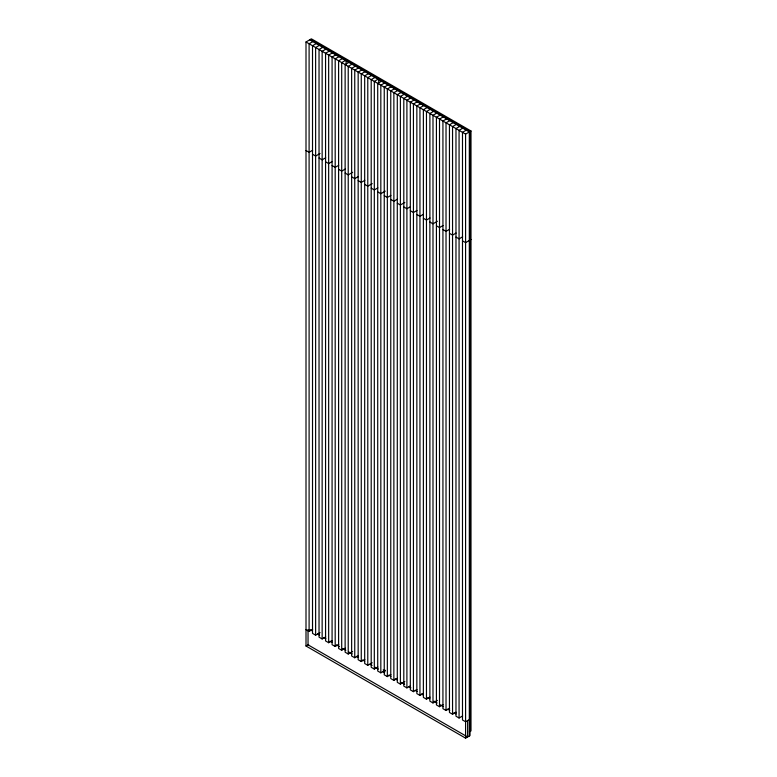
<?xml version="1.0" encoding="UTF-8"?>
<svg xmlns="http://www.w3.org/2000/svg" width="777" height="777" viewBox="0 0 777 777"><rect width="100%" height="100%" fill="white"/><g stroke="black" fill="none" stroke-linecap="round" stroke-linejoin="round"><path stroke-width="1.17" d="M310.431 39.413L470.027 131.556L470.027 735.586L465.588 738.15L306.002 646.008L306.002 41.968L311.412 38.85L470.998 130.992L470.998 730.934L469.318 731.905M313.539 41.2L309.1 43.765L309.1 631.419L306.002 629.632M316.958 43.182L312.519 45.736L312.519 633.391L315.627 635.188L320.056 632.624M320.056 44.969L315.627 47.533L315.627 635.188M323.475 46.941L319.036 49.505L319.036 637.159L322.144 638.947L325.689 636.907M326.573 48.737L322.144 51.292L322.144 638.947M329.992 50.709L325.563 53.263L325.563 640.918L328.661 642.715L332.206 640.666M333.1 52.496L328.661 55.06L328.661 642.715M336.519 54.468L332.08 57.032L332.08 644.687L335.188 646.483L338.733 644.434M339.617 56.265L335.188 58.819L335.188 646.483M343.036 58.236L338.597 60.791L338.597 648.455L341.705 650.242L345.25 648.193M349.553 62.005L345.124 64.559L345.124 652.214L348.222 654.011L352.661 651.447M352.661 63.792L348.222 66.356L348.222 654.011M356.08 65.763L351.641 68.327L351.641 655.982L354.749 657.769L358.294 655.73M359.178 67.56L354.749 70.115L354.749 657.769M362.597 69.532L358.158 72.086L358.158 659.741L361.266 661.538L364.811 659.488M365.695 71.319L361.266 73.883L361.266 661.538M369.114 73.291L364.685 75.855L364.685 663.509L367.783 665.306L372.222 662.742M372.222 75.087L367.783 77.642L367.783 665.306M375.641 77.059L371.202 79.613L371.202 667.278L374.31 669.065L377.855 667.016M382.158 80.827L377.719 83.382L377.719 671.037L380.827 672.833L385.256 670.269M385.256 82.615L380.827 85.179L380.827 672.833M388.675 84.586L384.246 87.15L384.246 674.805L387.344 676.592L390.889 674.543M391.783 86.383L387.344 88.937L387.344 676.592M395.202 88.355L390.763 90.909L390.763 678.564L393.871 680.361L397.416 678.311M398.3 90.142L393.871 92.706L393.871 680.361M401.719 92.113L397.29 94.677L397.29 682.332L400.388 684.119L404.817 681.565M404.817 93.91L400.388 96.465L400.388 684.119M312.645 150.243L309.1 152.282L306.002 150.495M408.236 95.882L403.807 98.436L403.807 686.101L406.905 687.888L410.45 685.838M411.344 97.669L406.905 100.233L406.905 687.888M320.056 153.487L315.627 156.051L312.519 154.264M414.763 99.641L410.324 102.205L410.324 689.859L413.432 691.656L416.977 689.607M417.861 101.437L413.432 103.992L413.432 691.656M325.689 157.77L322.144 159.819L319.036 158.022M421.28 103.409L416.851 105.973L416.851 693.628L419.949 695.415L423.494 693.366M424.378 105.206L419.949 107.76L419.949 695.415M332.206 161.529L328.661 163.578L325.563 161.791M427.797 107.177L423.368 109.732L423.368 697.387L426.466 699.183L430.021 697.134M430.905 108.965L426.466 111.529L426.466 699.183M338.733 165.297L335.188 167.346L332.08 165.55M434.324 110.936L429.885 113.5L429.885 701.155L432.993 702.942L437.422 700.388M437.422 112.733L432.993 115.287L432.993 702.942M345.25 169.065L341.705 171.105L338.597 169.318M440.841 114.705L436.412 117.259L436.412 704.924L439.51 706.711L443.055 704.661M443.939 116.492L439.51 119.056L439.51 706.711M352.661 172.309L348.222 174.874L345.124 173.077M447.358 118.463L442.929 121.027L442.929 708.682L446.027 710.479L449.582 708.43M450.466 120.26L446.027 122.815L446.027 710.479M358.294 176.593L354.749 178.642L351.641 176.845M453.885 122.232L449.446 124.796L449.446 712.451L452.554 714.238L456.099 712.188M456.983 124.029L452.554 126.583L452.554 714.238M364.811 180.351L361.266 182.401L358.158 180.614M460.402 126L455.973 128.555L455.973 716.209L459.071 718.006L462.616 715.957M463.51 127.787L459.071 130.351L459.071 718.006M372.222 183.605L367.783 186.169L364.685 184.372M466.919 129.759L462.49 132.323L462.49 719.978L465.588 721.765L470.027 719.211M306.002 41.968L465.588 134.11L470.998 130.992M377.855 187.888L374.31 189.928L371.202 188.141M385.256 191.132L380.827 193.696L377.719 191.9M390.889 195.415L387.344 197.465L384.246 195.668M397.416 199.174L393.871 201.224L390.763 199.436M404.817 202.428L400.388 204.992L397.29 203.195M410.45 206.711L406.905 208.751L403.807 206.964M416.977 210.47L413.432 212.519L410.324 210.722M423.494 214.238L419.949 216.288L416.851 214.491M430.021 217.997L426.466 220.046L423.368 218.259M437.422 221.251L432.993 223.815L429.885 222.018M443.055 225.524L439.51 227.574L436.412 225.786M449.582 229.293L446.027 231.342L442.929 229.545M456.099 233.061L452.554 235.101L449.446 233.314M462.616 236.82L459.071 238.869L455.973 237.082M470.998 239.51L465.588 242.638L462.49 240.841M309.1 631.419L312.645 629.37M306.002 646.008L308.663 644.473M309.722 39.821L469.318 131.964L469.318 736.004M383.216 669.91L385.324 671.124M310.14 629.661L312.237 630.875M317.492 633.906L319.59 635.12M323.786 637.548L325.884 638.752M330.089 641.18L332.187 642.394M336.383 644.823L339.539 646.639M342.686 648.455L345.833 650.271M348.99 652.097L352.136 653.913M356.332 656.332L358.44 657.546M362.636 659.974L364.734 661.188M369.988 664.218L372.086 665.433M375.233 667.249L378.389 669.065M382.585 671.493L384.683 672.707M388.888 675.126L390.986 676.34M395.182 678.768L397.28 679.982M401.486 682.4L404.632 684.216M408.838 686.645L410.936 687.859M415.132 690.287L417.23 691.491M421.435 693.919L423.533 695.133M427.729 697.561L429.836 698.766M434.032 701.194L437.179 703.01M440.336 704.826L443.482 706.652M447.678 709.071L449.786 710.285M453.982 712.713L456.08 713.927M467.628 720.59L467.628 736.975L308.042 644.832L308.042 629.623M465.588 134.11L465.588 738.15M378.739 83.673L378.739 78.846L374.31 81.41L374.31 669.065M346.134 64.85L346.134 60.023L341.705 62.587L341.705 650.242"/></g></svg>
